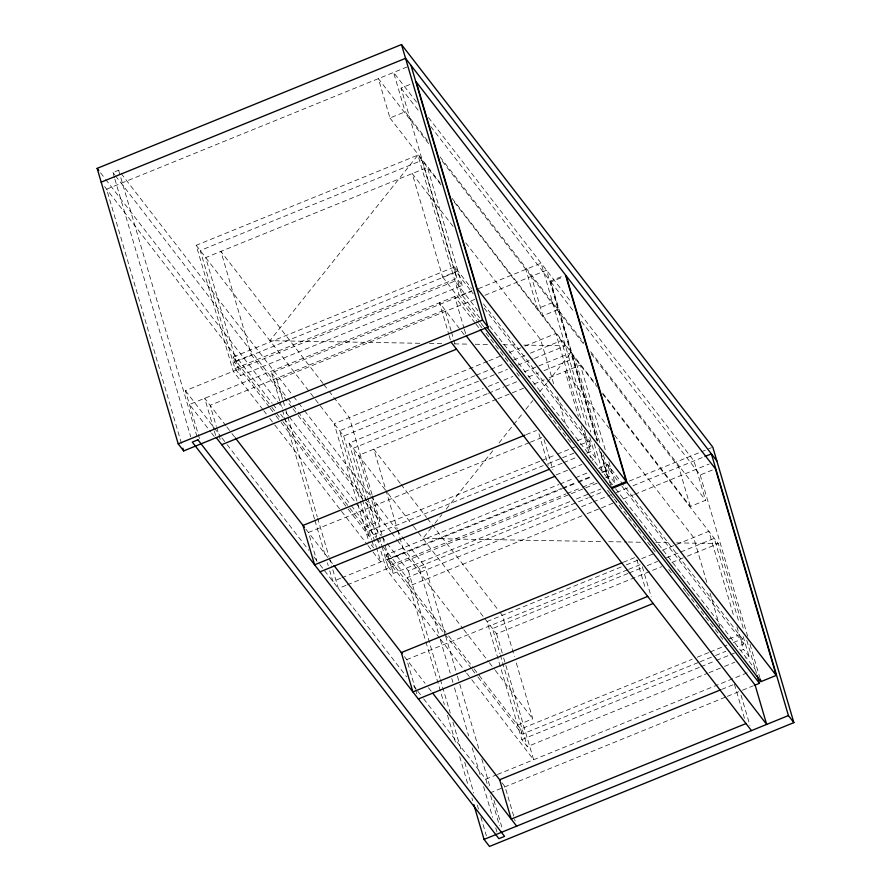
<?xml version="1.0" encoding="UTF-8"?>
<svg xmlns="http://www.w3.org/2000/svg" width="891" height="891" viewBox="0 0 891 891"><rect width="100%" height="100%" fill="white"/><g stroke="black" fill="none" stroke-linecap="round" stroke-linejoin="round"><path stroke-width="0.67" stroke-dasharray="4.46 3.34" d="M431.489 527.595L422.835 538.442L603.185 541.583M434.953 523.251L441.88 514.564M446.213 509.14L493.814 449.454M499.005 442.938L512.86 425.575M513.728 424.495L522.382 413.636M525.846 409.292L532.762 400.616M539.69 391.929L546.617 383.253M547.475 382.161L570.853 352.858L597.36 387.151M114.516 177.866L112.945 172.52L118.603 170.226L120.296 172.42M407.142 66.936L106.63 189.193L182.087 445.567M479.659 317.753L461.839 294.721L401.039 88.109L411.174 83.977M428.593 143.574L378.385 78.642L389.968 117.991L405.182 111.798L427.312 140.41M262.912 409.604L233.242 371.246L196.176 245.303L417.924 155.09L441.034 184.983M269.271 407.109L234.533 362.18L233.019 357.068L454.778 266.843L471.495 288.484M236.137 361.089L251.351 354.896L292.203 407.722M453.051 226.381L412.21 173.567L442.671 277.068L457.885 270.875M234.533 362.18L456.281 271.967L473.221 293.874M234.979 368.607L456.727 278.393L462.173 285.432L240.425 375.657L234.979 368.607L200.23 250.538L421.978 160.324L456.727 278.393M199.506 438.584L185.417 390.704L454.989 281.033L477.966 310.747M480.327 322.319L459.043 294.798L189.471 404.481L210.744 431.99M461.839 294.721L471.985 290.6M279.718 400.75L271.499 372.85L471.907 291.312M478.333 288.695L541.082 263.168L590.766 431.979M271.499 372.85L276.945 379.889L474.78 299.409M484.904 295.289L546.528 270.218L596.602 440.354M430.721 126.5L550.293 281.144L562.978 275.987M597.605 440.577L550.916 281.957L563.602 276.789M552.665 302.528L537.44 308.72L525.857 269.36M558.111 309.567L542.886 315.759L531.303 276.41M487.577 361.334L334.158 423.76L368.907 541.817M488.869 360.81L503.047 355.041M509.496 352.424L523.674 346.655M524.966 346.131L555.906 333.535L581.689 421.12M474.981 375.724L339.605 430.799L359.908 499.784M476.262 375.2L503.337 364.185M513.65 359.986L525.256 355.264M530.412 353.17L561.352 340.585L586.735 426.811M196.176 245.303L343.659 436.033L481.608 379.911M482.889 379.388L497.078 373.619M498.359 373.095L507.391 369.42M517.704 365.221L533.174 358.928M534.466 358.405L565.406 345.819L452.951 200.386M376.804 537.195L349.105 443.083L483.178 388.532M488.335 386.427L498.648 382.239M503.805 380.134L512.837 376.47M524.443 371.747L570.853 352.858M487.232 393.766L353.148 448.318L367.593 497.401M488.513 393.243L503.994 386.939M505.275 386.416L518.172 381.17M528.486 376.982L538.799 372.783M543.956 370.689L574.895 358.093L600.668 445.645M496.543 399.235L358.594 455.357L370.311 495.162M497.835 398.711L523.618 388.22M533.932 384.021L544.245 379.822M549.402 377.728L580.342 365.143L606.125 452.717M526.247 434.608L536.516 430.431M529.131 442.704L308.453 532.484L316.951 561.341M530.412 442.181L541.962 437.481M364.619 527.26L379.844 521.068L372.416 495.853M577.491 440.655L586.367 437.047M282.937 421.621L367.738 531.281L540.492 461.003M541.784 460.48L555.962 454.7M557.254 454.176L570.151 448.93M571.432 448.407L575.308 446.837M580.464 444.743L589.486 441.067L590.989 446.179L584.541 448.808M348.058 509.006L369.242 536.404L543.287 465.592M548.444 463.498L561.341 458.252M562.622 457.718L575.519 452.483M550.694 467.864L562.299 463.142M563.58 462.618L575.185 457.896M586.79 453.174L590.655 451.603L596.101 458.653L592.237 460.224M556.14 474.903L570.318 469.134M571.61 468.61L581.923 464.423M471.328 668.428L387.451 559.949L385.948 554.837L558.702 484.548M559.994 484.025L574.172 478.255M575.463 477.732L588.361 472.486M598.674 468.287L607.695 464.623L742.403 638.836L743.907 643.959L737.47 646.576M340.596 578.292L332.889 581.433L329.759 570.797M341.877 577.769L561.386 488.468M562.499 488.012L576.789 482.198M577.969 481.719L590.911 476.451M389.055 558.857L404.28 552.665L462.986 628.601M601.926 472.252L610.803 468.644M387.451 559.949L561.497 489.137M562.789 488.613L576.967 482.844M578.259 482.321L592.437 476.551M602.75 472.353L609.199 469.735L618.521 481.786M382.039 546.484L387.897 566.375L565.807 493.993M567.099 493.469L581.277 487.7M582.569 487.177L595.466 481.931M605.78 477.732L609.644 476.162L615.091 483.212L611.226 484.782M346.042 585.342L338.335 588.472L331.686 565.885M347.323 584.819L597.605 482.989M387.897 566.375L393.343 573.425L571.254 501.043M576.421 498.938L589.307 493.692M590.599 493.168L600.913 488.981M387.162 543.465L408.423 570.964L588.216 497.813M589.497 497.289L603.63 491.542M629.313 481.095L699.947 452.361M701.228 451.837L711.497 447.661M397.486 540.514L419.572 569.071L425.219 566.776L445.255 634.837M576.544 508.728L407.031 577.691L425.497 640.451M581.689 506.634L591.958 502.457M593.239 501.934L611.226 494.616M616.36 492.534L627.921 487.822M633.055 485.74L703.69 457.005M582.001 515.766L412.477 584.741L382.707 546.239M587.136 513.684L616.672 501.666M623.087 499.049L633.367 494.873M634.648 494.349L709.136 464.044M581.455 321.439L700.181 474.992L712.867 469.835M602.717 393.131L690.369 506.489L705.583 500.296L694 460.937L579.117 312.362M623.288 562.288L634.826 557.588M621.161 566.977L487.076 621.528L521.825 739.586L527.283 746.636L707.766 673.206M626.317 564.883L640.495 559.102M641.787 558.579L655.976 552.81M662.414 550.192L675.311 544.947M676.603 544.423L708.835 531.303L734.217 617.563M627.453 569.85L406.764 659.63L415.262 688.498M628.734 569.327L640.284 564.627M627.899 573.492L492.534 628.567L499.951 653.771M629.191 572.969L642.077 567.723M647.234 565.629L657.547 561.43M666.579 557.766L679.465 552.52M680.757 551.997L714.281 538.353L739.263 623.255M413.513 526.381L496.577 633.802L661.601 566.665M671.914 562.466L686.092 556.697M687.384 556.173L718.324 543.588L743.684 629.759M517.548 725.029L532.762 718.837L515.967 661.779M729.15 638.936L739.296 634.815M479.258 675.512L520.656 729.061L692.129 659.295M697.285 657.202L708.891 652.479M710.172 651.956L726.933 645.129M733.382 642.511L742.403 638.836M478.111 677.193L522.159 734.173L698.789 662.314M700.081 661.79L714.259 656.021M715.551 655.498L725.864 651.299M521.825 739.586L699.747 667.203M701.039 666.68L715.217 660.91M716.509 660.387L729.395 655.141M730.687 654.618L734.552 653.047M741 650.419L743.584 649.372L749.03 656.422L745.154 657.992M709.058 672.683L723.236 666.913M724.528 666.39L734.841 662.191M423.693 698.856L485.818 779.202L496.087 775.025M497.367 774.502L748.941 672.148M721.599 689.434L733.148 684.733M489.872 792.979L727.045 696.484M727.346 696.35L741.468 690.614M742.415 690.224L753.029 685.914M419.739 343.28L269.917 340.674L417.924 155.09L459.043 294.798M429.451 343.447L441.936 343.67M454.421 343.881L468.298 344.126M475.226 344.249L489.103 344.483M502.981 344.728L518.239 344.995M523.785 345.095L565.406 345.819M608.731 541.683L626.763 541.995M628.155 542.018L642.021 542.263M655.899 542.496L671.157 542.764M676.703 542.864L718.324 543.588L602.205 393.421M416.576 102.164L393.599 72.449L405.182 111.798M428.493 117.567L571.454 302.461M401.039 88.109L419.694 112.244M550.916 281.957L574.673 312.663M440.076 156.927L583.895 342.912M590.7 351.722L705.583 500.296M442.214 161.182L583.471 343.87M591.134 353.772L678.786 467.129L690.369 506.489M389.968 117.991L440.176 182.922M452.093 198.337L595.912 384.322M465.815 242.887L540.692 339.727L553.968 384.845M609.377 428.56L565.128 371.335L578.404 416.453M614.478 435.153L693.61 537.496L706.886 582.614M483.412 303.887L589.486 441.067M484.236 308.119L590.989 446.179M621.907 486.174L743.907 643.959M489.738 325.972L612.429 484.626M615.547 488.658L755.39 669.52M481.173 323.411L483.724 326.719M442.671 277.068L478.4 323.288M479.258 324.38L481.808 327.688M486.063 333.189L512.436 367.304M516.691 372.806L519.253 376.102M543.922 408.022L571.153 443.228M607.506 490.239L610.057 493.547M610.903 494.639L613.453 497.946M614.311 499.049L656.856 554.068M668.762 569.472L671.324 572.779M683.23 588.183L685.78 591.479M686.638 592.582L724.071 641.008M475.126 322.988L454.7 296.569L463.966 328.055M475.972 324.079L479.38 328.489M464.155 334.682L439.486 302.762L448.752 334.248M322.999 383.453L220.89 251.396L251.351 354.896M323.856 384.556L328.111 390.058M328.957 391.149L349.372 417.567L372.026 494.527M400.193 483.278L373.819 449.164L397.252 528.786M401.039 484.381L426.566 517.393M427.424 518.495L498.893 610.936M499.751 612.028L502.301 615.336L514.408 656.467M349.105 443.083L387.529 492.779M388.086 493.503L413.056 525.79M121.143 173.522L292.716 395.415M293.573 396.506L297.817 401.997M298.663 403.1L303.764 409.693M304.611 410.784L370.01 495.374M370.856 496.465L396.339 529.421M397.186 530.524L425.219 566.776M112.945 172.52L114.649 174.725M115.496 175.817L287.069 397.709M287.916 398.812L292.159 404.302M293.016 405.405L297.26 410.896M298.106 411.987L390.692 531.727M391.539 532.818L396.64 539.411M293.05 408.824L297.304 414.326M298.151 415.429L364.519 501.254M365.377 502.357L379.844 521.068M463.843 629.703L488.513 661.612M489.371 662.715L494.472 669.319M495.318 670.422L532.762 718.837M100.538 172.776L104.793 178.278M105.639 179.381L282.547 408.167M285.955 412.566L288.506 415.874M289.352 416.966L381.203 535.769M382.061 536.861L386.315 542.363M104.592 186.553L272.145 403.244M272.991 404.347L277.246 409.849M280.654 414.248L283.204 417.545M284.051 418.647L350.386 504.44M351.243 505.542L375.902 537.44M376.759 538.543L381.86 545.136M233.019 357.068L271.154 406.374M271.878 407.31L282.169 420.619M385.948 554.837L447.794 634.826M448.619 635.896L473.299 667.805M474.146 668.907L479.146 675.367M270.118 408.201L275.196 414.772M276.043 415.874L280.286 421.354M281.133 422.445L347.212 507.915M472.174 669.52L477.264 676.102M371.246 544.835L373.574 547.854M263.758 410.706L266.298 413.992M269.695 418.38L273.927 423.86M274.773 424.951L367.159 544.434M368.005 545.526L372.249 551.006M373.095 552.108L380.724 561.965L376.815 548.711M439.564 638.067L386.171 569.015L379.533 546.484M440.41 639.17L465.837 672.048M466.684 673.15L470.927 678.63M471.773 679.722L533.642 759.745L502.814 655.019M225.969 425.798L204.685 398.288L213.951 429.774M226.815 426.9L231.07 432.402M231.916 433.505L234.478 436.802M305.958 529.254L328.935 558.969M329.781 560.071L333.189 564.471M404.436 656.611L425.096 683.33M428.493 687.729L431.901 692.14M501.967 782.755L505.086 786.786L515.121 820.889M185.417 390.704L221.157 436.924M222.004 438.027L226.258 443.529M227.116 444.631L308.809 550.282M313.91 556.886L319.023 563.491M319.869 564.593L406.675 676.848M413.48 685.647L416.888 690.057M417.734 691.16L422.835 697.753M211.601 433.093L214.152 436.39M700.181 474.992L747.66 636.285M750.01 644.282L759.823 677.606M746.803 640.362L756.492 673.284M743.172 636.519L749.03 656.422M736.946 626.818L743.584 649.372M741.034 695.192L749.921 725.363M710.016 593.228L719.783 626.406M734.429 684.21L744.464 718.324M642.333 566.732L651.21 596.903M608.843 461.983L615.091 483.212M636.887 559.682L645.385 588.55M607.695 464.623L609.199 469.735M603.396 454.933L609.644 476.162M601.135 452.572L611.337 487.232M550.293 281.144L597.382 441.112M600.512 451.77L609.544 482.432M598.919 448.24L607.918 478.801M594.23 443.774L602.472 471.751M589.853 437.425L596.101 458.653M584.407 430.375L590.655 451.603M581.144 425.742L590.51 457.584M557.488 396.785L566.075 425.987M544.022 439.586L552.899 469.757M538.955 433.85L548.221 465.336M462.173 285.432L427.424 167.374L205.676 257.588L240.425 375.657M454.778 266.843L456.281 271.967M464.356 329.369L466.283 335.929M451.102 330.795L444.932 309.812L210.131 405.327L216.313 426.321M451.492 332.109L453.419 338.669M453.809 339.983L454.967 343.915M449.131 335.562L451.069 342.122M496.577 633.802L502.424 653.693M500.341 655.108L527.283 746.636M520.656 729.061L522.159 734.173M445.645 636.174L457.038 674.877M457.428 676.202L459.388 682.885M459.789 684.21L479.425 750.946M481.786 758.954L490.418 788.312M493.959 800.318L502.602 829.677M485.818 779.202L488.023 786.708M490.64 795.596L499.517 825.768M419.572 569.071L438.817 634.47M440.388 639.805L450.2 673.173M451.782 678.508L452.951 682.506M454.521 687.852L468.666 735.888M472.197 747.905L480.449 775.927M483.59 786.608L492.623 817.303M495.764 827.973L496.944 831.982M397.642 530.112L404.28 552.665M408.423 570.964L439.987 678.207M440.377 679.543L450.211 712.923M452.962 722.267L461.605 751.648M464.746 762.328L473.789 793.035M477.32 805.052L478.5 809.061M480.862 817.069L486.363 835.769M425.898 641.787L444.364 704.547M447.505 715.228L456.159 744.598M459.689 756.615L468.343 785.996M471.874 798.013L472.664 800.686M371.87 500.464L393.343 573.425M367.983 498.726L378.92 535.87M379.31 537.195L381.649 545.147M377.194 538.52L379.143 545.158M343.659 436.033L361.991 498.336M362.381 499.662L376.425 547.386M360.298 501.11L371.625 539.578M372.015 540.904L373.964 547.542M415.651 689.801L416.81 693.744M367.738 531.281L369.242 536.404M276.945 379.889L282.815 399.825M283.204 401.15L285.165 407.788M285.554 409.125L287.503 415.763M287.893 417.088L317.229 516.735M317.619 518.061L328.957 556.585M329.347 557.922L331.296 564.56M280.108 402.075L282.057 408.713M282.447 410.049L314.512 518.985M314.902 520.311L325.85 557.51M327.42 562.834L328.2 565.484M216.702 427.635L218.629 434.195M219.019 435.499L220.177 439.441M214.341 431.077L216.268 437.637M118.603 170.226L197.546 438.472M114.906 179.202L190.719 436.768"/><path stroke-width="1.34" d="M410.996 65.366L488.023 327.086L183.657 450.913L178.211 443.863L97.13 168.377L401.496 44.55L712.789 447.137L793.87 722.623L489.504 846.45L484.058 839.4L473.845 804.684M101.184 182.154L405.55 58.327L716.843 460.914M178.211 443.863L482.577 320.036L488.023 327.086M221.714 444.687L456.515 349.161M524.966 435.131L303.007 525.434L314.59 564.794L549.379 469.267M320.036 571.833L554.826 476.317M626.328 481.574L477.064 288.528L416.253 81.916L565.518 274.963L626.328 481.574L611.103 487.767L487.288 327.632M626.952 482.376L611.727 488.569L760.992 681.604L776.217 675.411L715.406 468.8L566.141 275.764L626.952 482.376L776.217 675.411M704.97 456.482L711.397 453.864L788.424 715.573L793.87 722.623M621.996 562.8L401.318 652.591L412.901 691.939L647.701 596.413M418.347 698.99L653.148 603.463M720.318 689.957L499.639 779.736L511.222 819.096L746.012 723.57M754.309 685.391L759.444 683.297L757.227 675.79M484.058 839.4L788.424 715.573M484.581 327.821L759.444 683.297M480.227 329.592L755.1 685.068L766.683 724.428L466.283 335.929M451.069 342.122L751.458 730.609M97.13 168.377L98.834 170.582M235.324 437.904L304.566 527.45M334.036 565.573L402.119 653.615M432.748 693.231L499.974 780.182M216.268 437.637L516.669 826.135M760.212 678.942L760.992 681.604M401.496 44.55L482.577 320.036M182.878 448.24L183.657 450.913M197.936 439.809L192.289 442.103L498.915 838.654L504.562 836.359L197.936 439.809"/></g></svg>
